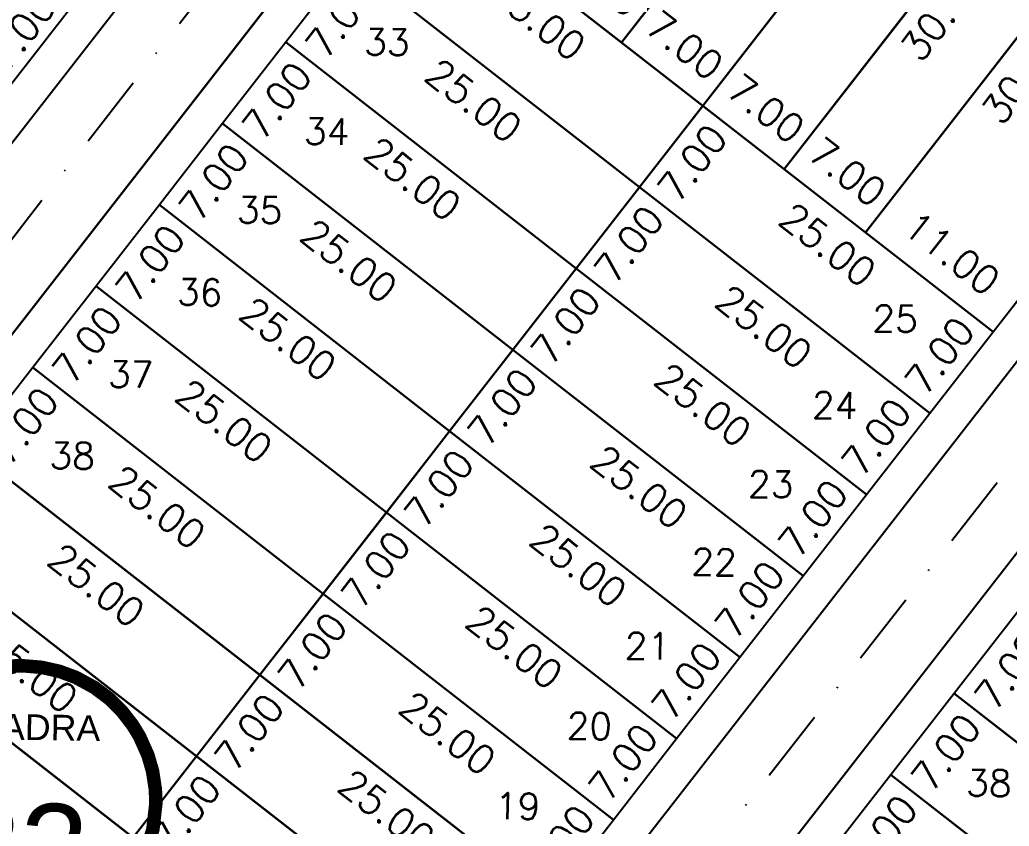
# Model space of a CAD drawing. Header units: millimetres. Extents: x -4430026 to 4783824, y 584 to 9593110.
# Drawn here: x 2640.5 to 2707.8, y 1207.5 to 1262.3 of the extents above; entities that cross this region are included whole.
import ezdxf
from ezdxf.enums import TextEntityAlignment as Align

# ---------------------------------------------------------------- set-up
doc = ezdxf.new("R2010")
doc.units = ezdxf.units.MM
doc.linetypes.add('CONTINUO', pattern=[0])
doc.linetypes.add('DASHDOT', pattern=[1, 0.5, -0.25, 0, -0.25])
for name, color, linetype in [('Calçada', 1, 'Continuous'), ('Cota', 8, 'Continuous'), ('EIXO DAS VIAS', 252, 'DASHDOT'), ('Lotes', 2, 'Continuous'), ('Numero de lotes', 5, 'Continuous'), ('númeraçãoquadras', 4, 'Continuous')]:
    doc.layers.add(name, color=color, linetype=linetype)
doc.styles.add('arcad1', font='romans.shx')
doc.styles.add('ROMANS', font='romans.shx')
doc.styles.add('STYLE1', font='sanss___.ttf')
doc.dimstyles.new('BOLA100', dxfattribs={"dimscale": 0, "dimtxt": 1.9, "dimasz": 0.18, "dimexe": 0.18, "dimexo": 0.063, "dimgap": 0, "dimtad": 1, "dimzin": 4, "dimdsep": 46, "dimtxsty": 'ROMANS', "dimcen": 0.09, "dimse1": 1, "dimse2": 1, "dimsd1": 1, "dimsd2": 1, "dimclrt": 256, "dimaunit": 1, "dimadec": 4, "dimazin": 0, "dimtfac": 1.2, "dimtix": 1, "dimtmove": 2, "dimatfit": 3, "dimfxl": 1, "dimtvp": 2, "dimtolj": 1, "dimtzin": 4, "dimarcsym": 0})

# ---------------------------------------------------------------- blocks, each defined once
blk = doc.blocks.new('*D1341')
at = {"layer": 'DEFPOINTS', "color": 0}
for p in [(2699.71, 1210.986), (2702.064, 1209.153), (2695.41, 1205.463)]:
    blk.add_point(p, dxfattribs=at)
at = {"layer": 'Cota', "insert": (2699.164, 1206.975), "char_height": 1.9, "attachment_point": 5, "rotation": 52.09358, "style": 'ROMANS'}
blk.add_mtext('\\A1;7.00', dxfattribs=at)
blk = doc.blocks.new('*D1342')
at = {"layer": 'DEFPOINTS', "color": 0}
for p in [(2704.011, 1216.509), (2706.365, 1214.676), (2699.71, 1210.986)]:
    blk.add_point(p, dxfattribs=at)
at = {"layer": 'Cota', "insert": (2703.465, 1212.499), "char_height": 1.9, "attachment_point": 5, "rotation": 52.09358, "style": 'ROMANS'}
blk.add_mtext('\\A1;7.00', dxfattribs=at)
blk = doc.blocks.new('*D1343')
at = {"layer": 'DEFPOINTS', "color": 0}
for p in [(2708.311, 1222.032), (2710.665, 1220.2), (2704.011, 1216.509)]:
    blk.add_point(p, dxfattribs=at)
at = {"layer": 'Cota', "insert": (2707.765, 1218.022), "char_height": 1.9, "attachment_point": 5, "rotation": 52.09358, "style": 'ROMANS'}
blk.add_mtext('\\A1;7.00', dxfattribs=at)
blk = doc.blocks.new('*D1547')
at = {"layer": 'DEFPOINTS', "color": 0}
for p in [(2680.126, 1208.492), (2680.852, 1207.927), (2676.551, 1202.404)]:
    blk.add_point(p, dxfattribs=at)
at = {"layer": 'Cota', "insert": (2677.226, 1206.314), "char_height": 1.9, "attachment_point": 5, "rotation": 52.09358, "style": 'ROMANS'}
blk.add_mtext('\\A1;7.00', dxfattribs=at)
blk = doc.blocks.new('*D1548')
at = {"layer": 'DEFPOINTS', "color": 0}
for p in [(2684.426, 1214.015), (2685.152, 1213.45), (2680.852, 1207.927)]:
    blk.add_point(p, dxfattribs=at)
at = {"layer": 'Cota', "insert": (2681.527, 1211.837), "char_height": 1.9, "attachment_point": 5, "rotation": 52.09358, "style": 'ROMANS'}
blk.add_mtext('\\A1;7.00', dxfattribs=at)
blk = doc.blocks.new('*D1549')
at = {"layer": 'DEFPOINTS', "color": 0}
for p in [(2688.727, 1219.538), (2689.453, 1218.973), (2685.152, 1213.45)]:
    blk.add_point(p, dxfattribs=at)
at = {"layer": 'Cota', "insert": (2685.827, 1217.36), "char_height": 1.9, "attachment_point": 5, "rotation": 52.09358, "style": 'ROMANS'}
blk.add_mtext('\\A1;7.00', dxfattribs=at)
blk = doc.blocks.new('*D1550')
at = {"layer": 'DEFPOINTS', "color": 0}
for p in [(2693.028, 1225.061), (2693.754, 1224.496), (2689.453, 1218.973)]:
    blk.add_point(p, dxfattribs=at)
at = {"layer": 'Cota', "insert": (2690.128, 1222.883), "char_height": 1.9, "attachment_point": 5, "rotation": 52.09358, "style": 'ROMANS'}
blk.add_mtext('\\A1;7.00', dxfattribs=at)
blk = doc.blocks.new('*D1561')
at = {"layer": 'DEFPOINTS', "color": 0}
for p in [(2652.525, 1212.24), (2654.719, 1210.531), (2648.225, 1206.717)]:
    blk.add_point(p, dxfattribs=at)
at = {"layer": 'Cota', "insert": (2651.819, 1208.354), "char_height": 1.9, "attachment_point": 5, "rotation": 52.09358, "style": 'ROMANS'}
blk.add_mtext('\\A1;7.00', dxfattribs=at)
blk = doc.blocks.new('*D1562')
at = {"layer": 'DEFPOINTS', "color": 0}
for p in [(2656.826, 1217.763), (2659.02, 1216.055), (2652.525, 1212.24)]:
    blk.add_point(p, dxfattribs=at)
at = {"layer": 'Cota', "insert": (2656.12, 1213.877), "char_height": 1.9, "attachment_point": 5, "rotation": 52.09358, "style": 'ROMANS'}
blk.add_mtext('\\A1;7.00', dxfattribs=at)
blk = doc.blocks.new('*D1563')
at = {"layer": 'DEFPOINTS', "color": 0}
for p in [(2661.126, 1223.286), (2663.32, 1221.578), (2656.826, 1217.763)]:
    blk.add_point(p, dxfattribs=at)
at = {"layer": 'Cota', "insert": (2660.421, 1219.4), "char_height": 1.9, "attachment_point": 5, "rotation": 52.09358, "style": 'ROMANS'}
blk.add_mtext('\\A1;7.00', dxfattribs=at)
blk = doc.blocks.new('*D1564')
at = {"layer": 'DEFPOINTS', "color": 0}
for p in [(2665.427, 1228.809), (2667.621, 1227.101), (2661.126, 1223.286)]:
    blk.add_point(p, dxfattribs=at)
at = {"layer": 'Cota', "insert": (2664.721, 1224.923), "char_height": 1.9, "attachment_point": 5, "rotation": 52.09358, "style": 'ROMANS'}
blk.add_mtext('\\A1;7.00', dxfattribs=at)
blk = doc.blocks.new('*D1565')
at = {"layer": 'DEFPOINTS', "color": 0}
for p in [(2669.728, 1234.332), (2671.922, 1232.624), (2665.427, 1228.809)]:
    blk.add_point(p, dxfattribs=at)
at = {"layer": 'Cota', "insert": (2669.022, 1230.446), "char_height": 1.9, "attachment_point": 5, "rotation": 52.09358, "style": 'ROMANS'}
blk.add_mtext('\\A1;7.00', dxfattribs=at)
blk = doc.blocks.new('*D1566')
at = {"layer": 'DEFPOINTS', "color": 0}
for p in [(2674.028, 1239.855), (2676.222, 1238.147), (2669.728, 1234.332)]:
    blk.add_point(p, dxfattribs=at)
at = {"layer": 'Cota', "insert": (2673.322, 1235.969), "char_height": 1.9, "attachment_point": 5, "rotation": 52.09358, "style": 'ROMANS'}
blk.add_mtext('\\A1;7.00', dxfattribs=at)
blk = doc.blocks.new('*D1579')
at = {"layer": 'DEFPOINTS', "color": 0}
for p in [(2641.401, 1238.645), (2643.697, 1236.858), (2637.1, 1233.122)]:
    blk.add_point(p, dxfattribs=at)
at = {"layer": 'Cota', "insert": (2640.797, 1234.68), "char_height": 1.9, "attachment_point": 5, "rotation": 52.09358, "style": 'ROMANS'}
blk.add_mtext('\\A1;7.00', dxfattribs=at)
blk = doc.blocks.new('*D1580')
at = {"layer": 'DEFPOINTS', "color": 0}
for p in [(2645.702, 1244.169), (2647.998, 1242.381), (2641.401, 1238.645)]:
    blk.add_point(p, dxfattribs=at)
at = {"layer": 'Cota', "insert": (2645.098, 1240.203), "char_height": 1.9, "attachment_point": 5, "rotation": 52.09358, "style": 'ROMANS'}
blk.add_mtext('\\A1;7.00', dxfattribs=at)
blk = doc.blocks.new('*D1581')
at = {"layer": 'DEFPOINTS', "color": 0}
for p in [(2650.002, 1249.692), (2652.298, 1247.904), (2645.702, 1244.169)]:
    blk.add_point(p, dxfattribs=at)
at = {"layer": 'Cota', "insert": (2649.398, 1245.726), "char_height": 1.9, "attachment_point": 5, "rotation": 52.09358, "style": 'ROMANS'}
blk.add_mtext('\\A1;7.00', dxfattribs=at)
blk = doc.blocks.new('*D1582')
at = {"layer": 'DEFPOINTS', "color": 0}
for p in [(2654.303, 1255.215), (2656.599, 1253.427), (2650.002, 1249.692)]:
    blk.add_point(p, dxfattribs=at)
at = {"layer": 'Cota', "insert": (2653.699, 1251.249), "char_height": 1.9, "attachment_point": 5, "rotation": 52.09358, "style": 'ROMANS'}
blk.add_mtext('\\A1;7.00', dxfattribs=at)
blk = doc.blocks.new('*D1583')
at = {"layer": 'DEFPOINTS', "color": 0}
for p in [(2658.603, 1260.738), (2660.9, 1258.95), (2654.303, 1255.215)]:
    blk.add_point(p, dxfattribs=at)
at = {"layer": 'Cota', "insert": (2658, 1256.772), "char_height": 1.9, "attachment_point": 5, "rotation": 52.09358, "style": 'ROMANS'}
blk.add_mtext('\\A1;7.00', dxfattribs=at)
blk = doc.blocks.new('*D1584')
at = {"layer": 'DEFPOINTS', "color": 0}
for p in [(2662.904, 1266.261), (2665.2, 1264.473), (2658.603, 1260.738)]:
    blk.add_point(p, dxfattribs=at)
at = {"layer": 'Cota', "insert": (2662.3, 1262.295), "char_height": 1.9, "attachment_point": 5, "rotation": 52.09358, "style": 'ROMANS'}
blk.add_mtext('\\A1;7.00', dxfattribs=at)
blk = doc.blocks.new('*D1587')
at = {"layer": 'DEFPOINTS', "color": 0}
for p in [(2678.329, 1245.379), (2680.523, 1243.67), (2674.028, 1239.855)]:
    blk.add_point(p, dxfattribs=at)
at = {"layer": 'Cota', "insert": (2677.623, 1241.492), "char_height": 1.9, "attachment_point": 5, "rotation": 52.09358, "style": 'ROMANS'}
blk.add_mtext('\\A1;7.00', dxfattribs=at)
blk = doc.blocks.new('*D1588')
at = {"layer": 'DEFPOINTS', "color": 0}
for p in [(2682.629, 1250.902), (2684.823, 1249.193), (2678.329, 1245.379)]:
    blk.add_point(p, dxfattribs=at)
at = {"layer": 'Cota', "insert": (2681.924, 1247.015), "char_height": 1.9, "attachment_point": 5, "rotation": 52.09358, "style": 'ROMANS'}
blk.add_mtext('\\A1;7.00', dxfattribs=at)
blk = doc.blocks.new('*D1589')
at = {"layer": 'DEFPOINTS', "color": 0}
for p in [(2686.93, 1256.425), (2689.124, 1254.716), (2682.629, 1250.902)]:
    blk.add_point(p, dxfattribs=at)
at = {"layer": 'Cota', "insert": (2686.224, 1252.538), "char_height": 1.9, "attachment_point": 5, "rotation": 52.09358, "style": 'ROMANS'}
blk.add_mtext('\\A1;7.00', dxfattribs=at)
blk = doc.blocks.new('*D1590')
at = {"layer": 'DEFPOINTS', "color": 0}
for p in [(2705.361, 1280.095), (2707.555, 1278.387), (2686.93, 1256.425)]:
    blk.add_point(p, dxfattribs=at)
at = {"layer": 'Cota', "insert": (2697.59, 1267.135), "char_height": 1.9, "attachment_point": 5, "rotation": 52.09358, "style": 'ROMANS'}
blk.add_mtext('\\A1;30.00', dxfattribs=at)
blk = doc.blocks.new('*D1591')
at = {"layer": 'DEFPOINTS', "color": 0}
for p in [(2697.328, 1230.584), (2698.054, 1230.019), (2693.754, 1224.496)]:
    blk.add_point(p, dxfattribs=at)
at = {"layer": 'Cota', "insert": (2694.428, 1228.406), "char_height": 1.9, "attachment_point": 5, "rotation": 52.09358, "style": 'ROMANS'}
blk.add_mtext('\\A1;7.00', dxfattribs=at)
blk = doc.blocks.new('*D1592')
at = {"layer": 'DEFPOINTS', "color": 0}
for p in [(2701.629, 1236.107), (2702.355, 1235.542), (2698.054, 1230.019)]:
    blk.add_point(p, dxfattribs=at)
at = {"layer": 'Cota', "insert": (2698.729, 1233.93), "char_height": 1.9, "attachment_point": 5, "rotation": 52.09358, "style": 'ROMANS'}
blk.add_mtext('\\A1;7.00', dxfattribs=at)
blk = doc.blocks.new('*D1593')
at = {"layer": 'DEFPOINTS', "color": 0}
for p in [(2705.93, 1241.631), (2706.655, 1241.065), (2702.355, 1235.542)]:
    blk.add_point(p, dxfattribs=at)
at = {"layer": 'Cota', "insert": (2703.03, 1239.453), "char_height": 1.9, "attachment_point": 5, "rotation": 52.09358, "style": 'ROMANS'}
blk.add_mtext('\\A1;7.00', dxfattribs=at)
blk = doc.blocks.new('*D1594')
at = {"layer": 'DEFPOINTS', "color": 0}
for p in [(2721.903, 1262.145), (2722.629, 1261.58), (2706.655, 1241.065)]:
    blk.add_point(p, dxfattribs=at)
at = {"layer": 'Cota', "insert": (2713.167, 1252.471), "char_height": 1.9, "attachment_point": 5, "rotation": 52.09358, "style": 'ROMANS'}
blk.add_mtext('\\A1;26.00', dxfattribs=at)
blk = doc.blocks.new('*D1596')
at = {"layer": 'DEFPOINTS', "color": 0}
for p in [(2699.838, 1284.396), (2702.102, 1282.633), (2681.407, 1260.725)]:
    blk.add_point(p, dxfattribs=at)
at = {"layer": 'Cota', "insert": (2692.137, 1271.381), "char_height": 1.9, "attachment_point": 5, "rotation": 52.09358, "style": 'ROMANS'}
blk.add_mtext('\\A1;30.00', dxfattribs=at)
blk = doc.blocks.new('*D1597')
at = {"layer": 'DEFPOINTS', "color": 0}
for p in [(2710.884, 1275.795), (2713.194, 1273.996), (2692.453, 1252.124)]:
    blk.add_point(p, dxfattribs=at)
at = {"layer": 'Cota', "insert": (2703.229, 1262.744), "char_height": 1.9, "attachment_point": 5, "rotation": 52.09358, "style": 'ROMANS'}
blk.add_mtext('\\A1;30.00', dxfattribs=at)
blk = doc.blocks.new('*D1598')
at = {"layer": 'DEFPOINTS', "color": 0}
for p in [(2716.407, 1271.494), (2718.693, 1269.714), (2697.976, 1247.823)]:
    blk.add_point(p, dxfattribs=at)
at = {"layer": 'Cota', "insert": (2708.728, 1258.463), "char_height": 1.9, "attachment_point": 5, "rotation": 52.09358, "style": 'ROMANS'}
blk.add_mtext('\\A1;30.00', dxfattribs=at)
blk = doc.blocks.new('*D1741')
at = {"layer": 'DEFPOINTS', "color": 0}
for p in [(2643.505, 1263.622), (2644.046, 1263.202), (2639.745, 1257.678)]:
    blk.add_point(p, dxfattribs=at)
at = {"layer": 'Cota', "insert": (2640.606, 1261.444), "char_height": 1.9, "attachment_point": 5, "rotation": 52.09358, "style": 'ROMANS'}
blk.add_mtext('\\A1;7.00', dxfattribs=at)
blk = doc.blocks.new('*D4586')
at = {"layer": 'DEFPOINTS', "color": 0}
for p in [(2624.199, 1216.553), (2643.924, 1201.194), (2641.786, 1198.448)]:
    blk.add_point(p, dxfattribs=at)
at = {"layer": 'Cota', "insert": (2632.507, 1206.877), "char_height": 1.9, "attachment_point": 5, "rotation": 322.09358, "style": 'ROMANS'}
blk.add_mtext('\\A1;25.00', dxfattribs=at)
blk = doc.blocks.new('*D4594')
at = {"layer": 'DEFPOINTS', "color": 0}
for p in [(2628.499, 1222.076), (2648.225, 1206.717), (2646.126, 1204.022)]:
    blk.add_point(p, dxfattribs=at)
at = {"layer": 'Cota', "insert": (2636.847, 1212.451), "char_height": 1.9, "attachment_point": 5, "rotation": 322.09358, "style": 'ROMANS'}
blk.add_mtext('\\A1;25.00', dxfattribs=at)
blk = doc.blocks.new('*D4602')
at = {"layer": 'DEFPOINTS', "color": 0}
for p in [(2632.8, 1227.599), (2652.525, 1212.24), (2650.467, 1209.596)]:
    blk.add_point(p, dxfattribs=at)
at = {"layer": 'Cota', "insert": (2641.188, 1218.025), "char_height": 1.9, "attachment_point": 5, "rotation": 322.09358, "style": 'ROMANS'}
blk.add_mtext('\\A1;25.00', dxfattribs=at)
blk = doc.blocks.new('*D4603')
at = {"layer": 'DEFPOINTS', "color": 0}
for p in [(2652.525, 1212.24), (2672.25, 1196.881), (2670.192, 1194.237)]:
    blk.add_point(p, dxfattribs=at)
at = {"layer": 'Cota', "insert": (2660.913, 1202.666), "char_height": 1.9, "attachment_point": 5, "rotation": 322.09358, "style": 'ROMANS'}
blk.add_mtext('\\A1;25.00', dxfattribs=at)
blk = doc.blocks.new('*D4612')
at = {"layer": 'DEFPOINTS', "color": 0}
for p in [(2637.1, 1233.122), (2656.826, 1217.763), (2655.013, 1215.436)]:
    blk.add_point(p, dxfattribs=at)
at = {"layer": 'Cota', "insert": (2645.734, 1223.865), "char_height": 1.9, "attachment_point": 5, "rotation": 322.09358, "style": 'ROMANS'}
blk.add_mtext('\\A1;25.00', dxfattribs=at)
blk = doc.blocks.new('*D4613')
at = {"layer": 'DEFPOINTS', "color": 0}
for p in [(2656.826, 1217.763), (2676.551, 1202.404), (2674.739, 1200.076)]:
    blk.add_point(p, dxfattribs=at)
at = {"layer": 'Cota', "insert": (2665.46, 1208.505), "char_height": 1.9, "attachment_point": 5, "rotation": 322.09358, "style": 'ROMANS'}
blk.add_mtext('\\A1;25.00', dxfattribs=at)
blk = doc.blocks.new('*D4619')
at = {"layer": 'DEFPOINTS', "color": 0}
for p in [(2641.401, 1238.645), (2661.126, 1223.286), (2659.147, 1220.744)]:
    blk.add_point(p, dxfattribs=at)
at = {"layer": 'Cota', "insert": (2649.868, 1229.173), "char_height": 1.9, "attachment_point": 5, "rotation": 322.09358, "style": 'ROMANS'}
blk.add_mtext('\\A1;25.00', dxfattribs=at)
blk = doc.blocks.new('*D4620')
at = {"layer": 'DEFPOINTS', "color": 0}
for p in [(2661.126, 1223.286), (2680.852, 1207.927), (2678.872, 1205.385)]:
    blk.add_point(p, dxfattribs=at)
at = {"layer": 'Cota', "insert": (2669.593, 1213.814), "char_height": 1.9, "attachment_point": 5, "rotation": 322.09358, "style": 'ROMANS'}
blk.add_mtext('\\A1;25.00', dxfattribs=at)
blk = doc.blocks.new('*D4628')
at = {"layer": 'DEFPOINTS', "color": 0}
for p in [(2645.702, 1244.169), (2665.427, 1228.809), (2663.694, 1226.584)]:
    blk.add_point(p, dxfattribs=at)
at = {"layer": 'Cota', "insert": (2654.415, 1235.013), "char_height": 1.9, "attachment_point": 5, "rotation": 322.09358, "style": 'ROMANS'}
blk.add_mtext('\\A1;25.00', dxfattribs=at)
blk = doc.blocks.new('*D4629')
at = {"layer": 'DEFPOINTS', "color": 0}
for p in [(2665.427, 1228.809), (2685.152, 1213.45), (2683.419, 1211.224)]:
    blk.add_point(p, dxfattribs=at)
at = {"layer": 'Cota', "insert": (2674.14, 1219.654), "char_height": 1.9, "attachment_point": 5, "rotation": 322.09358, "style": 'ROMANS'}
blk.add_mtext('\\A1;25.00', dxfattribs=at)
blk = doc.blocks.new('*D4639')
at = {"layer": 'DEFPOINTS', "color": 0}
for p in [(2650.002, 1249.692), (2669.728, 1234.332), (2668.034, 1232.158)]:
    blk.add_point(p, dxfattribs=at)
at = {"layer": 'Cota', "insert": (2658.755, 1240.587), "char_height": 1.9, "attachment_point": 5, "rotation": 322.09358, "style": 'ROMANS'}
blk.add_mtext('\\A1;25.00', dxfattribs=at)
blk = doc.blocks.new('*D4640')
at = {"layer": 'DEFPOINTS', "color": 0}
for p in [(2669.728, 1234.332), (2689.453, 1218.973), (2687.76, 1216.798)]:
    blk.add_point(p, dxfattribs=at)
at = {"layer": 'Cota', "insert": (2678.481, 1225.228), "char_height": 1.9, "attachment_point": 5, "rotation": 322.09358, "style": 'ROMANS'}
blk.add_mtext('\\A1;25.00', dxfattribs=at)
blk = doc.blocks.new('*D4643')
at = {"layer": 'DEFPOINTS', "color": 0}
for p in [(2624.32, 1278.561), (2644.046, 1263.202), (2642.185, 1260.812)]:
    blk.add_point(p, dxfattribs=at)
at = {"layer": 'Cota', "insert": (2632.906, 1269.242), "char_height": 1.9, "attachment_point": 5, "rotation": 322.09358, "style": 'ROMANS'}
blk.add_mtext('\\A1;25.00', dxfattribs=at)
blk = doc.blocks.new('*D4644')
at = {"layer": 'DEFPOINTS', "color": 0}
for p in [(2654.303, 1255.215), (2674.028, 1239.855), (2672.168, 1237.466)]:
    blk.add_point(p, dxfattribs=at)
at = {"layer": 'Cota', "insert": (2662.889, 1245.896), "char_height": 1.9, "attachment_point": 5, "rotation": 322.09358, "style": 'ROMANS'}
blk.add_mtext('\\A1;25.00', dxfattribs=at)
blk = doc.blocks.new('*D4645')
at = {"layer": 'DEFPOINTS', "color": 0}
for p in [(2674.028, 1239.855), (2693.754, 1224.496), (2691.893, 1222.107)]:
    blk.add_point(p, dxfattribs=at)
at = {"layer": 'Cota', "insert": (2682.614, 1230.536), "char_height": 1.9, "attachment_point": 5, "rotation": 322.09358, "style": 'ROMANS'}
blk.add_mtext('\\A1;25.00', dxfattribs=at)
blk = doc.blocks.new('*D4649')
at = {"layer": 'DEFPOINTS', "color": 0}
for p in [(2658.603, 1260.738), (2678.329, 1245.379), (2676.508, 1243.04)]:
    blk.add_point(p, dxfattribs=at)
at = {"layer": 'Cota', "insert": (2667.229, 1251.47), "char_height": 1.9, "attachment_point": 5, "rotation": 322.09358, "style": 'ROMANS'}
blk.add_mtext('\\A1;25.00', dxfattribs=at)
blk = doc.blocks.new('*D4650')
at = {"layer": 'DEFPOINTS', "color": 0}
for p in [(2678.329, 1245.379), (2698.054, 1230.019), (2696.234, 1227.681)]:
    blk.add_point(p, dxfattribs=at)
at = {"layer": 'Cota', "insert": (2686.954, 1236.11), "char_height": 1.9, "attachment_point": 5, "rotation": 322.09358, "style": 'ROMANS'}
blk.add_mtext('\\A1;25.00', dxfattribs=at)
blk = doc.blocks.new('*D4654')
at = {"layer": 'DEFPOINTS', "color": 0}
for p in [(2662.904, 1266.261), (2682.629, 1250.902), (2680.642, 1248.349)]:
    blk.add_point(p, dxfattribs=at)
at = {"layer": 'Cota', "insert": (2671.363, 1256.778), "char_height": 1.9, "attachment_point": 5, "rotation": 322.09358, "style": 'ROMANS'}
blk.add_mtext('\\A1;25.00', dxfattribs=at)
blk = doc.blocks.new('*D4655')
at = {"layer": 'DEFPOINTS', "color": 0}
for p in [(2682.629, 1250.902), (2702.355, 1235.542), (2700.367, 1232.99)]:
    blk.add_point(p, dxfattribs=at)
at = {"layer": 'Cota', "insert": (2691.088, 1241.419), "char_height": 1.9, "attachment_point": 5, "rotation": 322.09358, "style": 'ROMANS'}
blk.add_mtext('\\A1;25.00', dxfattribs=at)
blk = doc.blocks.new('*D4659')
at = {"layer": 'DEFPOINTS', "color": 0}
for p in [(2667.205, 1271.784), (2686.93, 1256.425), (2684.982, 1253.923)]:
    blk.add_point(p, dxfattribs=at)
at = {"layer": 'Cota', "insert": (2675.703, 1262.352), "char_height": 1.9, "attachment_point": 5, "rotation": 322.09358, "style": 'ROMANS'}
blk.add_mtext('\\A1;25.00', dxfattribs=at)
blk = doc.blocks.new('*D4660')
at = {"layer": 'DEFPOINTS', "color": 0}
for p in [(2686.93, 1256.425), (2706.655, 1241.065), (2704.707, 1238.564)]:
    blk.add_point(p, dxfattribs=at)
at = {"layer": 'Cota', "insert": (2695.428, 1246.993), "char_height": 1.9, "attachment_point": 5, "rotation": 322.09358, "style": 'ROMANS'}
blk.add_mtext('\\A1;25.00', dxfattribs=at)
blk = doc.blocks.new('*D4670')
at = {"layer": 'DEFPOINTS', "color": 0}
for p in [(2675.884, 1265.026), (2682.352, 1261.94), (2681.407, 1260.725)]:
    blk.add_point(p, dxfattribs=at)
at = {"layer": 'Cota', "insert": (2680.174, 1264.839), "char_height": 1.9, "attachment_point": 5, "rotation": 322.09358, "style": 'ROMANS'}
blk.add_mtext('\\A1;7.00', dxfattribs=at)
blk = doc.blocks.new('*D4671')
at = {"layer": 'DEFPOINTS', "color": 0}
for p in [(2681.407, 1260.725), (2687.875, 1257.639), (2686.93, 1256.425)]:
    blk.add_point(p, dxfattribs=at)
at = {"layer": 'Cota', "insert": (2685.698, 1260.539), "char_height": 1.9, "attachment_point": 5, "rotation": 322.09358, "style": 'ROMANS'}
blk.add_mtext('\\A1;7.00', dxfattribs=at)
blk = doc.blocks.new('*D4672')
at = {"layer": 'DEFPOINTS', "color": 0}
for p in [(2686.93, 1256.425), (2693.399, 1253.338), (2692.453, 1252.124)]:
    blk.add_point(p, dxfattribs=at)
at = {"layer": 'Cota', "insert": (2691.221, 1256.238), "char_height": 1.9, "attachment_point": 5, "rotation": 322.09358, "style": 'ROMANS'}
blk.add_mtext('\\A1;7.00', dxfattribs=at)
blk = doc.blocks.new('*D4673')
at = {"layer": 'DEFPOINTS', "color": 0}
for p in [(2692.453, 1252.124), (2698.922, 1249.038), (2697.976, 1247.823)]:
    blk.add_point(p, dxfattribs=at)
at = {"layer": 'Cota', "insert": (2696.744, 1251.938), "char_height": 1.9, "attachment_point": 5, "rotation": 322.09358, "style": 'ROMANS'}
blk.add_mtext('\\A1;7.00', dxfattribs=at)
blk = doc.blocks.new('*D4674')
at = {"layer": 'DEFPOINTS', "color": 0}
for p in [(2697.976, 1247.823), (2707.601, 1242.28), (2706.655, 1241.065)]:
    blk.add_point(p, dxfattribs=at)
at = {"layer": 'Cota', "insert": (2703.845, 1246.408), "char_height": 1.9, "attachment_point": 5, "rotation": 322.09358, "style": 'ROMANS'}
blk.add_mtext('\\A1;11.00', dxfattribs=at)
blk = doc.blocks.new('*D4757')
at = {"layer": 'DEFPOINTS', "color": 0}
for p in [(2704.011, 1216.509), (2723.736, 1201.15), (2721.876, 1198.761)]:
    blk.add_point(p, dxfattribs=at)
at = {"layer": 'Cota', "insert": (2712.597, 1207.19), "char_height": 1.9, "attachment_point": 5, "rotation": 322.09358, "style": 'ROMANS'}
blk.add_mtext('\\A1;25.00', dxfattribs=at)
blk = doc.blocks.new('*D4765')
at = {"layer": 'DEFPOINTS', "color": 0}
for p in [(2699.71, 1210.986), (2719.436, 1195.627), (2717.742, 1193.452)]:
    blk.add_point(p, dxfattribs=at)
at = {"layer": 'Cota', "insert": (2708.463, 1201.881), "char_height": 1.9, "attachment_point": 5, "rotation": 322.09358, "style": 'ROMANS'}
blk.add_mtext('\\A1;25.00', dxfattribs=at)
blk = doc.blocks.new('NUM_quadra')
at = {"color": 6, "const_width": 0.02}
blk.add_lwpolyline([(-0.0134, 0.1996), (-0.034, 0.1971), (-0.0579, 0.1914), (-0.0779, 0.1842), (-0.0981, 0.1743), (-0.1208, 0.1594), (-0.1377, 0.145), (-0.1521, 0.1299), (-0.1625, 0.1166), (-0.1764, 0.0942), (-0.1852, 0.0754), (-0.1941, 0.0483), (-0.1985, 0.0243), (-0.2, 0), (-0.1977, -0.0299), (-0.1921, -0.0556), (-0.1839, -0.0786), (-0.1713, -0.1033), (-0.1546, -0.1269), (-0.1389, -0.1439), (-0.1219, -0.1586), (-0.1046, -0.1705), (-0.0831, -0.1819), (-0.0531, -0.1928), (-0.0302, -0.1977), (0, -0.2), (0.0309, -0.1976), (0.0677, -0.1882), (0.1069, -0.169), (0.124, -0.1569), (0.1407, -0.1421), (0.1614, -0.1181), (0.1737, -0.0992), (0.187, -0.071), (0.1962, -0.0386), (0.2, 0), (0.1989, 0.0205), (0.1943, 0.0473), (0.1871, 0.0707), (0.1741, 0.0984), (0.1635, 0.1151), (0.1472, 0.1354), (0.1285, 0.1533), (0.1063, 0.1694), (0.0782, 0.1841), (0.0533, 0.1928), (0.0267, 0.1982), (0, 0.2)], close=True, dxfattribs=at)
blk.add_circle((0, 0), 0.2)
at = {"color": 3, "insert": (-0.1114, 0.1285), "char_height": 0.038, "width": 0.2663, "attachment_point": 1, "style": 'STYLE1'}
blk.add_mtext('\\fArial|b0|i0|c0|p34;QUADRA', dxfattribs=at)
at = {"color": 3, "style": 'STYLE1'}
blk.add_attdef('00', text='', height=0.13, dxfattribs=at).set_placement((0, -0.1335), align=Align.CENTER)

msp = doc.modelspace()

# ---------------------------------------------------------------- linework, layer by layer
at = {"layer": 'Calçada', "lineweight": -3}
for p, q in [((2545.626, 1132.736), (2675.201, 1299.144)), ((2545.626, 1132.736), (2675.201, 1299.144)), ((2681.513, 1294.229), (2560.405, 1138.694)), ((2681.513, 1294.229), (2560.405, 1138.694)), ((2608.706, 1111.204), (2724.909, 1260.438)), ((2608.706, 1111.204), (2724.909, 1260.438)), ((2731.221, 1255.523), (2612.248, 1102.731)), ((2731.221, 1255.523), (2612.248, 1102.731))]:
    msp.add_line(p, q, dxfattribs=at)
for points in [[(2675.201, 1299.144, 0.414214), (2674.153, 1307.564), (2636.28, 1337.054, 0.414214), (2627.86, 1336.006), (2481.762, 1148.379, 0.520282), (2484.646, 1138.985, 0.08145), (2540.962, 1130.423, 0.22823), (2545.626, 1132.736)], [(2675.201, 1299.144, 0.414214), (2674.153, 1307.564), (2636.28, 1337.054, 0.414214), (2627.86, 1336.006), (2481.762, 1148.379, 0.520282), (2484.646, 1138.985, 0.08145), (2540.962, 1130.423, 0.22823), (2545.626, 1132.736)], [(2724.909, 1260.438, 0.414214), (2723.861, 1268.859), (2689.933, 1295.277, 0.414214), (2681.513, 1294.229), (2560.405, 1138.694, 0.556494), (2563.94, 1129.129, -0.139325), (2599.861, 1110.52, 0.441803), (2608.706, 1111.204)], [(2724.909, 1260.438, 0.414214), (2723.861, 1268.859), (2689.933, 1295.277, 0.414214), (2681.513, 1294.229), (2560.405, 1138.694, 0.556494), (2563.94, 1129.129, -0.139325), (2599.861, 1110.52, 0.441803), (2608.706, 1111.204)], [(2774.617, 1221.733, 0.414214), (2773.569, 1230.153), (2739.641, 1256.571, 0.414214), (2731.221, 1255.523), (2612.248, 1102.731, 0.314973), (2611.895, 1095.863, -0.12182), (2622.954, 1062.096, 0.038417), (2625.398, 1046.016, 0.631259), (2635.978, 1043.684)], [(2774.617, 1221.733, 0.414214), (2773.569, 1230.153), (2739.641, 1256.571, 0.414214), (2731.221, 1255.523), (2612.248, 1102.731, 0.314973), (2611.895, 1095.863, -0.12182), (2622.954, 1062.096, 0.038417), (2625.398, 1046.016, 0.631259), (2635.978, 1043.684)]]:
    msp.add_lwpolyline(points, format="xyb", close=True, dxfattribs=at)
at = {"layer": 'EIXO DAS VIAS', "ltscale": 10}
for p, q in [((2545.875, 1126.545, 103.708), (2684.501, 1304.577, 103.708)), ((2604.574, 1099.387, 103.708), (2734.209, 1265.871, 103.708))]:
    msp.add_line(p, q, dxfattribs=at)
at = {"layer": 'Lotes', "lineweight": -3}
for p, q in [((2681.407, 1260.725), (2699.838, 1284.396)), ((2705.361, 1280.095), (2588.017, 1129.395)), ((2692.453, 1252.124), (2710.884, 1275.795)), ((2706.655, 1241.065), (2667.205, 1271.784)), ((2697.976, 1247.823), (2716.407, 1271.494)), ((2702.355, 1235.542), (2662.904, 1266.261)), ((2706.655, 1241.065), (2722.629, 1261.58)), ((2698.054, 1230.019), (2658.603, 1260.738)), ((2693.754, 1224.496), (2654.303, 1255.215)), ((2689.453, 1218.973), (2650.002, 1249.692)), ((2685.152, 1213.45), (2645.702, 1244.169)), ((2680.852, 1207.927), (2641.401, 1238.645)), ((2676.551, 1202.404), (2637.1, 1233.122)), ((2672.25, 1196.881), (2632.8, 1227.599)), ((2667.95, 1191.357), (2628.499, 1222.076)), ((2743.462, 1185.791), (2704.011, 1216.509)), ((2739.161, 1180.267), (2699.71, 1210.986))]:
    msp.add_line(p, q, dxfattribs=at)
at = {"layer": 'Lotes', "linetype": 'CONTINUO', "lineweight": -3}
for p, q in [((2699.838, 1284.396), (2681.407, 1260.725)), ((2681.407, 1260.725), (2699.838, 1284.396)), ((2705.361, 1280.095), (2686.93, 1256.425)), ((2686.93, 1256.425), (2705.361, 1280.095)), ((2710.884, 1275.795), (2692.453, 1252.124)), ((2692.453, 1252.124), (2710.884, 1275.795)), ((2686.93, 1256.425), (2667.205, 1271.784)), ((2716.407, 1271.494), (2697.976, 1247.823)), ((2697.976, 1247.823), (2716.407, 1271.494)), ((2662.904, 1266.261), (2658.603, 1260.738)), ((2662.904, 1266.261), (2682.629, 1250.902)), ((2682.629, 1250.902), (2662.904, 1266.261)), ((2675.884, 1265.026), (2681.407, 1260.725)), ((2639.745, 1257.678), (2644.046, 1263.202)), ((2658.603, 1260.738), (2654.303, 1255.215)), ((2658.603, 1260.738), (2678.329, 1245.379)), ((2678.329, 1245.379), (2658.603, 1260.738)), ((2681.407, 1260.725), (2686.93, 1256.425)), ((2686.93, 1256.425), (2682.629, 1250.902)), ((2682.629, 1250.902), (2686.93, 1256.425)), ((2706.655, 1241.065), (2686.93, 1256.425)), ((2686.93, 1256.425), (2692.453, 1252.124)), ((2654.303, 1255.215), (2650.002, 1249.692)), ((2654.303, 1255.215), (2674.028, 1239.855)), ((2674.028, 1239.855), (2654.303, 1255.215)), ((2692.453, 1252.124), (2697.976, 1247.823)), ((2682.629, 1250.902), (2678.329, 1245.379)), ((2678.329, 1245.379), (2682.629, 1250.902)), ((2702.355, 1235.542), (2682.629, 1250.902)), ((2682.629, 1250.902), (2702.355, 1235.542)), ((2650.002, 1249.692), (2645.702, 1244.169)), ((2650.002, 1249.692), (2669.728, 1234.332)), ((2669.728, 1234.332), (2650.002, 1249.692)), ((2697.976, 1247.823), (2706.655, 1241.065)), ((2678.329, 1245.379), (2674.028, 1239.855)), ((2674.028, 1239.855), (2678.329, 1245.379)), ((2698.054, 1230.019), (2678.329, 1245.379)), ((2678.329, 1245.379), (2698.054, 1230.019)), ((2645.702, 1244.169), (2641.401, 1238.645)), ((2645.702, 1244.169), (2665.427, 1228.809)), ((2665.427, 1228.809), (2645.702, 1244.169)), ((2702.355, 1235.542), (2706.655, 1241.065)), ((2674.028, 1239.855), (2669.728, 1234.332)), ((2669.728, 1234.332), (2674.028, 1239.855)), ((2693.754, 1224.496), (2674.028, 1239.855)), ((2674.028, 1239.855), (2693.754, 1224.496)), ((2641.401, 1238.645), (2637.1, 1233.122)), ((2641.401, 1238.645), (2661.126, 1223.286)), ((2661.126, 1223.286), (2641.401, 1238.645)), ((2698.054, 1230.019), (2702.355, 1235.542)), ((2669.728, 1234.332), (2665.427, 1228.809)), ((2665.427, 1228.809), (2669.728, 1234.332)), ((2689.453, 1218.973), (2669.728, 1234.332)), ((2669.728, 1234.332), (2689.453, 1218.973)), ((2637.1, 1233.122), (2656.826, 1217.763)), ((2656.826, 1217.763), (2637.1, 1233.122)), ((2693.754, 1224.496), (2698.054, 1230.019)), ((2665.427, 1228.809), (2661.126, 1223.286)), ((2661.126, 1223.286), (2665.427, 1228.809)), ((2685.152, 1213.45), (2665.427, 1228.809)), ((2665.427, 1228.809), (2685.152, 1213.45)), ((2632.8, 1227.599), (2652.525, 1212.24)), ((2652.525, 1212.24), (2632.8, 1227.599)), ((2689.453, 1218.973), (2693.754, 1224.496)), ((2661.126, 1223.286), (2656.826, 1217.763)), ((2656.826, 1217.763), (2661.126, 1223.286)), ((2680.852, 1207.927), (2661.126, 1223.286)), ((2661.126, 1223.286), (2680.852, 1207.927)), ((2628.499, 1222.076), (2648.225, 1206.717)), ((2648.225, 1206.717), (2628.499, 1222.076)), ((2708.311, 1222.032), (2704.011, 1216.509)), ((2685.152, 1213.45), (2689.453, 1218.973)), ((2656.826, 1217.763), (2652.525, 1212.24)), ((2652.525, 1212.24), (2656.826, 1217.763)), ((2676.551, 1202.404), (2656.826, 1217.763)), ((2656.826, 1217.763), (2676.551, 1202.404)), ((2704.011, 1216.509), (2699.71, 1210.986)), ((2704.011, 1216.509), (2723.736, 1201.15)), ((2723.736, 1201.15), (2704.011, 1216.509)), ((2680.852, 1207.927), (2685.152, 1213.45)), ((2652.525, 1212.24), (2648.225, 1206.717)), ((2648.225, 1206.717), (2652.525, 1212.24)), ((2672.25, 1196.881), (2652.525, 1212.24)), ((2652.525, 1212.24), (2672.25, 1196.881)), ((2699.71, 1210.986), (2695.41, 1205.463)), ((2699.71, 1210.986), (2719.436, 1195.627)), ((2719.436, 1195.627), (2699.71, 1210.986)), ((2676.551, 1202.404), (2680.852, 1207.927))]:
    msp.add_line(p, q, dxfattribs=at)
at = {"layer": 'Lotes'}
for points in [[(2694.315, 1288.696), (2675.884, 1265.026), (2681.407, 1260.725), (2699.838, 1284.396)], [(2699.838, 1284.396), (2681.407, 1260.725), (2686.93, 1256.425), (2705.361, 1280.095)], [(2705.361, 1280.095), (2686.93, 1256.425), (2692.453, 1252.124), (2710.884, 1275.795)], [(2624.32, 1278.561), (2620.02, 1273.038), (2639.745, 1257.678), (2644.046, 1263.202)], [(2710.884, 1275.795), (2692.453, 1252.124), (2697.976, 1247.823), (2716.407, 1271.494)], [(2667.205, 1271.784), (2662.904, 1266.261), (2682.629, 1250.902), (2686.93, 1256.425)], [(2662.904, 1266.261), (2658.603, 1260.738), (2678.329, 1245.379), (2682.629, 1250.902)], [(2658.603, 1260.738), (2654.303, 1255.215), (2674.028, 1239.855), (2678.329, 1245.379)], [(2686.93, 1256.425), (2682.629, 1250.902), (2702.355, 1235.542), (2706.655, 1241.065)], [(2654.303, 1255.215), (2650.002, 1249.692), (2669.728, 1234.332), (2674.028, 1239.855)], [(2682.629, 1250.902), (2678.329, 1245.379), (2698.054, 1230.019), (2702.355, 1235.542)], [(2650.002, 1249.692), (2645.702, 1244.169), (2665.427, 1228.809), (2669.728, 1234.332)], [(2678.329, 1245.379), (2674.028, 1239.855), (2693.754, 1224.496), (2698.054, 1230.019)], [(2645.702, 1244.169), (2641.401, 1238.645), (2661.126, 1223.286), (2665.427, 1228.809)], [(2674.028, 1239.855), (2669.728, 1234.332), (2689.453, 1218.973), (2693.754, 1224.496)], [(2641.401, 1238.645), (2637.1, 1233.122), (2656.826, 1217.763), (2661.126, 1223.286)], [(2669.728, 1234.332), (2665.427, 1228.809), (2685.152, 1213.45), (2689.453, 1218.973)], [(2637.1, 1233.122), (2632.8, 1227.599), (2652.525, 1212.24), (2656.826, 1217.763)], [(2665.427, 1228.809), (2661.126, 1223.286), (2680.852, 1207.927), (2685.152, 1213.45)], [(2632.8, 1227.599), (2628.499, 1222.076), (2648.225, 1206.717), (2652.525, 1212.24)], [(2661.126, 1223.286), (2656.826, 1217.763), (2676.551, 1202.404), (2680.852, 1207.927)], [(2628.499, 1222.076), (2624.199, 1216.553), (2643.924, 1201.194), (2648.225, 1206.717)], [(2708.311, 1222.032), (2704.011, 1216.509), (2723.736, 1201.15), (2728.037, 1206.673)], [(2656.826, 1217.763), (2652.525, 1212.24), (2672.25, 1196.881), (2676.551, 1202.404)], [(2704.011, 1216.509), (2699.71, 1210.986), (2719.436, 1195.627), (2723.736, 1201.15)], [(2652.525, 1212.24), (2648.225, 1206.717), (2667.95, 1191.357), (2672.25, 1196.881)], [(2699.71, 1210.986), (2695.41, 1205.463), (2715.135, 1190.104), (2719.436, 1195.627)]]:
    msp.add_lwpolyline(points, close=True, dxfattribs=at)
msp.add_lwpolyline([(2716.407, 1271.494), (2697.976, 1247.823), (2706.655, 1241.065), (2722.629, 1261.58, 0.414214), (2721.931, 1267.193)], format="xyb", close=True, dxfattribs=at)

# ---------------------------------------------------------------- block references
at = {"layer": 'númeraçãoquadras', "linetype": 'ByBlock', "extrusion": (0.084411, -0.001453, 0.99643)}
ref = msp.add_blockref('NUM_quadra', (1254.47, -2601.243, 325.218), dxfattribs=dict(at, xscale=45.93175888075766, yscale=45.93175888024863, zscale=45.93175853019476, rotation=270.0385460294471))
ref.add_attrib('00', '23', dxfattribs={"layer": '0', "color": 3, "extrusion": (0.084411, -0.001453, 0.99643), "height": 5.9711, "rotation": 270.03855, "style": 'STYLE1'}).set_placement((1248.34, -2601.247, 325.218), align=Align.CENTER)

# ---------------------------------------------------------------- texts
at = {"layer": 'Numero de lotes', "style": 'arcad1'}
for s, p in [('33', (2665.466, 1260.753, 103.708)), ('34', (2661.379, 1254.685, 103.708)), ('35', (2656.823, 1249.347, 103.708)), ('36', (2652.744, 1243.76, 103.708)), ('25', (2700.001, 1241.966, 103.708)), ('37', (2648.063, 1238.184, 103.708)), ('24', (2695.895, 1236.088, 103.708)), ('38', (2644.087, 1232.658, 103.708)), ('23', (2691.543, 1230.724, 103.708)), ('22', (2687.703, 1225.436, 103.708)), ('21', (2683.174, 1219.735, 103.708)), ('20', (2679.222, 1214.295, 103.708)), ('38', (2706.372, 1210.425, 103.708)), ('19', (2674.357, 1208.855, 103.708))]:
    msp.add_text(s, height=1.8, rotation=358.97539, dxfattribs=at).set_placement(p, align=Align.MIDDLE_CENTER)

# ---------------------------------------------------------------- dimensions: what is measured, and where the dimension line sits
at = {"layer": 'Cota'}
for p1, p2, distance, picture, middle in [((2681.407, 1260.725), (2699.838, 1284.396), -2.87, '*D1596', (2692.137, 1271.381)), ((2692.453, 1252.124), (2710.884, 1275.795), -2.928, '*D1597', (2703.229, 1262.744)), ((2697.976, 1247.823), (2716.407, 1271.494), -2.897, '*D1598', (2708.728, 1258.463))]:
    dim = msp.add_aligned_dim(p1=p1, p2=p2, distance=distance, dimstyle='BOLA100', override={"dimscale": 1}, dxfattribs=at)
    dim.commit()
    dim.dimension.update_dxf_attribs({"geometry": picture, "text_midpoint": middle})
for base, p1, p2, angle, picture, middle in [((2707.555, 1278.387), (2686.93, 1256.425), (2705.361, 1280.095), 232.09358, '*D1590', (2697.59, 1267.135)), ((2642.185, 1260.812), (2624.32, 1278.561), (2644.046, 1263.202), 142.09358, '*D4643', (2632.906, 1269.242)), ((2684.982, 1253.923), (2667.205, 1271.784), (2686.93, 1256.425), 142.09358, '*D4659', (2675.703, 1262.352)), ((2682.352, 1261.94), (2675.884, 1265.026), (2681.407, 1260.725), 142.09358, '*D4670', (2680.174, 1264.839)), ((2665.2, 1264.473), (2658.603, 1260.738), (2662.904, 1266.261), 232.09358, '*D1584', (2662.3, 1262.295)), ((2680.642, 1248.349), (2662.904, 1266.261), (2682.629, 1250.902), 142.09358, '*D4654', (2671.363, 1256.778)), ((2643.505, 1263.622), (2639.745, 1257.678), (2644.046, 1263.202), 232.09358, '*D1741', (2640.606, 1261.444)), ((2687.875, 1257.639), (2681.407, 1260.725), (2686.93, 1256.425), 142.09358, '*D4671', (2685.698, 1260.539)), ((2721.903, 1262.145), (2706.655, 1241.065), (2722.629, 1261.58), 232.09358, '*D1594', (2713.167, 1252.471)), ((2660.9, 1258.95), (2654.303, 1255.215), (2658.603, 1260.738), 232.09358, '*D1583', (2658, 1256.772)), ((2676.508, 1243.04), (2658.603, 1260.738), (2678.329, 1245.379), 142.09358, '*D4649', (2667.229, 1251.47)), ((2693.399, 1253.338), (2686.93, 1256.425), (2692.453, 1252.124), 142.09358, '*D4672', (2691.221, 1256.238)), ((2689.124, 1254.716), (2682.629, 1250.902), (2686.93, 1256.425), 232.09358, '*D1589', (2686.224, 1252.538)), ((2704.707, 1238.564), (2686.93, 1256.425), (2706.655, 1241.065), 142.09358, '*D4660', (2695.428, 1246.993)), ((2656.599, 1253.427), (2650.002, 1249.692), (2654.303, 1255.215), 232.09358, '*D1582', (2653.699, 1251.249)), ((2672.168, 1237.466), (2654.303, 1255.215), (2674.028, 1239.855), 142.09358, '*D4644', (2662.889, 1245.896)), ((2698.922, 1249.038), (2692.453, 1252.124), (2697.976, 1247.823), 142.09358, '*D4673', (2696.744, 1251.938)), ((2684.823, 1249.193), (2678.329, 1245.379), (2682.629, 1250.902), 232.09358, '*D1588', (2681.924, 1247.015)), ((2700.367, 1232.99), (2682.629, 1250.902), (2702.355, 1235.542), 142.09358, '*D4655', (2691.088, 1241.419)), ((2652.298, 1247.904), (2645.702, 1244.169), (2650.002, 1249.692), 232.09358, '*D1581', (2649.398, 1245.726)), ((2668.034, 1232.158), (2650.002, 1249.692), (2669.728, 1234.332), 142.09358, '*D4639', (2658.755, 1240.587)), ((2707.601, 1242.28), (2697.976, 1247.823), (2706.655, 1241.065), 142.09358, '*D4674', (2703.845, 1246.408)), ((2680.523, 1243.67), (2674.028, 1239.855), (2678.329, 1245.379), 232.09358, '*D1587', (2677.623, 1241.492)), ((2696.234, 1227.681), (2678.329, 1245.379), (2698.054, 1230.019), 142.09358, '*D4650', (2686.954, 1236.11)), ((2647.998, 1242.381), (2641.401, 1238.645), (2645.702, 1244.169), 232.09358, '*D1580', (2645.098, 1240.203)), ((2663.694, 1226.584), (2645.702, 1244.169), (2665.427, 1228.809), 142.09358, '*D4628', (2654.415, 1235.013)), ((2705.93, 1241.631), (2702.355, 1235.542), (2706.655, 1241.065), 232.09358, '*D1593', (2703.03, 1239.453)), ((2676.222, 1238.147), (2669.728, 1234.332), (2674.028, 1239.855), 232.09358, '*D1566', (2673.322, 1235.969)), ((2691.893, 1222.107), (2674.028, 1239.855), (2693.754, 1224.496), 142.09358, '*D4645', (2682.614, 1230.536)), ((2643.697, 1236.858), (2637.1, 1233.122), (2641.401, 1238.645), 232.09358, '*D1579', (2640.797, 1234.68)), ((2659.147, 1220.744), (2641.401, 1238.645), (2661.126, 1223.286), 142.09358, '*D4619', (2649.868, 1229.173)), ((2701.629, 1236.107), (2698.054, 1230.019), (2702.355, 1235.542), 232.09358, '*D1592', (2698.729, 1233.93)), ((2671.922, 1232.624), (2665.427, 1228.809), (2669.728, 1234.332), 232.09358, '*D1565', (2669.022, 1230.446)), ((2687.76, 1216.798), (2669.728, 1234.332), (2689.453, 1218.973), 142.09358, '*D4640', (2678.481, 1225.228)), ((2655.013, 1215.436), (2637.1, 1233.122), (2656.826, 1217.763), 142.09358, '*D4612', (2645.734, 1223.865)), ((2697.328, 1230.584), (2693.754, 1224.496), (2698.054, 1230.019), 232.09358, '*D1591', (2694.428, 1228.406)), ((2667.621, 1227.101), (2661.126, 1223.286), (2665.427, 1228.809), 232.09358, '*D1564', (2664.721, 1224.923)), ((2683.419, 1211.224), (2665.427, 1228.809), (2685.152, 1213.45), 142.09358, '*D4629', (2674.14, 1219.654)), ((2650.467, 1209.596), (2632.8, 1227.599), (2652.525, 1212.24), 142.09358, '*D4602', (2641.188, 1218.025)), ((2693.028, 1225.061), (2689.453, 1218.973), (2693.754, 1224.496), 232.09358, '*D1550', (2690.128, 1222.883)), ((2663.32, 1221.578), (2656.826, 1217.763), (2661.126, 1223.286), 232.09358, '*D1563', (2660.421, 1219.4)), ((2678.872, 1205.385), (2661.126, 1223.286), (2680.852, 1207.927), 142.09358, '*D4620', (2669.593, 1213.814)), ((2646.126, 1204.022), (2628.499, 1222.076), (2648.225, 1206.717), 142.09358, '*D4594', (2636.847, 1212.451)), ((2710.665, 1220.2), (2704.011, 1216.509), (2708.311, 1222.032), 232.09358, '*D1343', (2707.765, 1218.022)), ((2688.727, 1219.538), (2685.152, 1213.45), (2689.453, 1218.973), 232.09358, '*D1549', (2685.827, 1217.36)), ((2659.02, 1216.055), (2652.525, 1212.24), (2656.826, 1217.763), 232.09358, '*D1562', (2656.12, 1213.877)), ((2674.739, 1200.076), (2656.826, 1217.763), (2676.551, 1202.404), 142.09358, '*D4613', (2665.46, 1208.505)), ((2641.786, 1198.448), (2624.199, 1216.553), (2643.924, 1201.194), 142.09358, '*D4586', (2632.507, 1206.877)), ((2706.365, 1214.676), (2699.71, 1210.986), (2704.011, 1216.509), 232.09358, '*D1342', (2703.465, 1212.499)), ((2721.876, 1198.761), (2704.011, 1216.509), (2723.736, 1201.15), 142.09358, '*D4757', (2712.597, 1207.19)), ((2684.426, 1214.015), (2680.852, 1207.927), (2685.152, 1213.45), 232.09358, '*D1548', (2681.527, 1211.837)), ((2654.719, 1210.531), (2648.225, 1206.717), (2652.525, 1212.24), 232.09358, '*D1561', (2651.819, 1208.354)), ((2670.192, 1194.237), (2652.525, 1212.24), (2672.25, 1196.881), 142.09358, '*D4603', (2660.913, 1202.666)), ((2702.064, 1209.153), (2695.41, 1205.463), (2699.71, 1210.986), 232.09358, '*D1341', (2699.164, 1206.975)), ((2717.742, 1193.452), (2699.71, 1210.986), (2719.436, 1195.627), 142.09358, '*D4765', (2708.463, 1201.881)), ((2680.126, 1208.492), (2676.551, 1202.404), (2680.852, 1207.927), 232.09358, '*D1547', (2677.226, 1206.314))]:
    dim = msp.add_linear_dim(base=base, p1=p1, p2=p2, angle=angle, dimstyle='BOLA100', override={"dimscale": 1}, dxfattribs=at)
    dim.commit()
    dim.dimension.update_dxf_attribs({"geometry": picture, "text_midpoint": middle})

doc.saveas('drawing.dxf')
